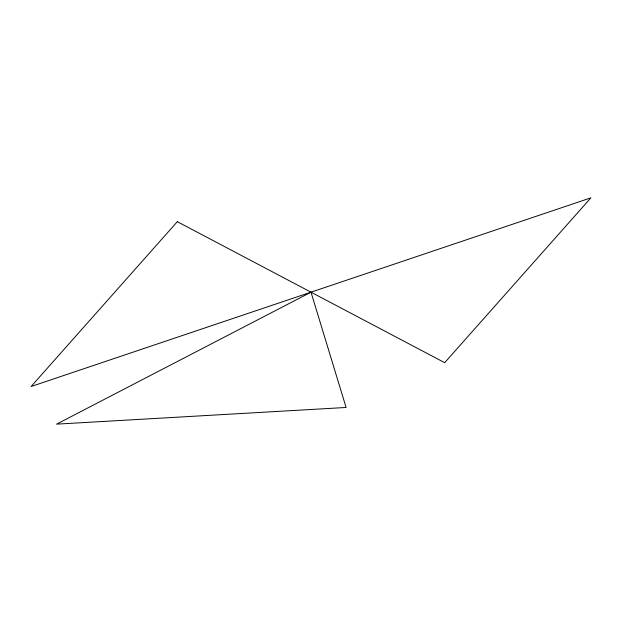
<?xml version="1.0" encoding="UTF-8"?>
<svg xmlns="http://www.w3.org/2000/svg" width="622" height="622" viewBox="0 0 622 622"><rect width="100%" height="100%" fill="white"/><g stroke="black" fill="none" stroke-linecap="round" stroke-linejoin="round"><path stroke-width="0.93" d="M177.317 221.681L31.1 386.511L590.9 197.85L444.683 362.68L177.317 221.681M311 292.185L56.586 424.15L346.096 407.464L311 292.185"/></g></svg>
